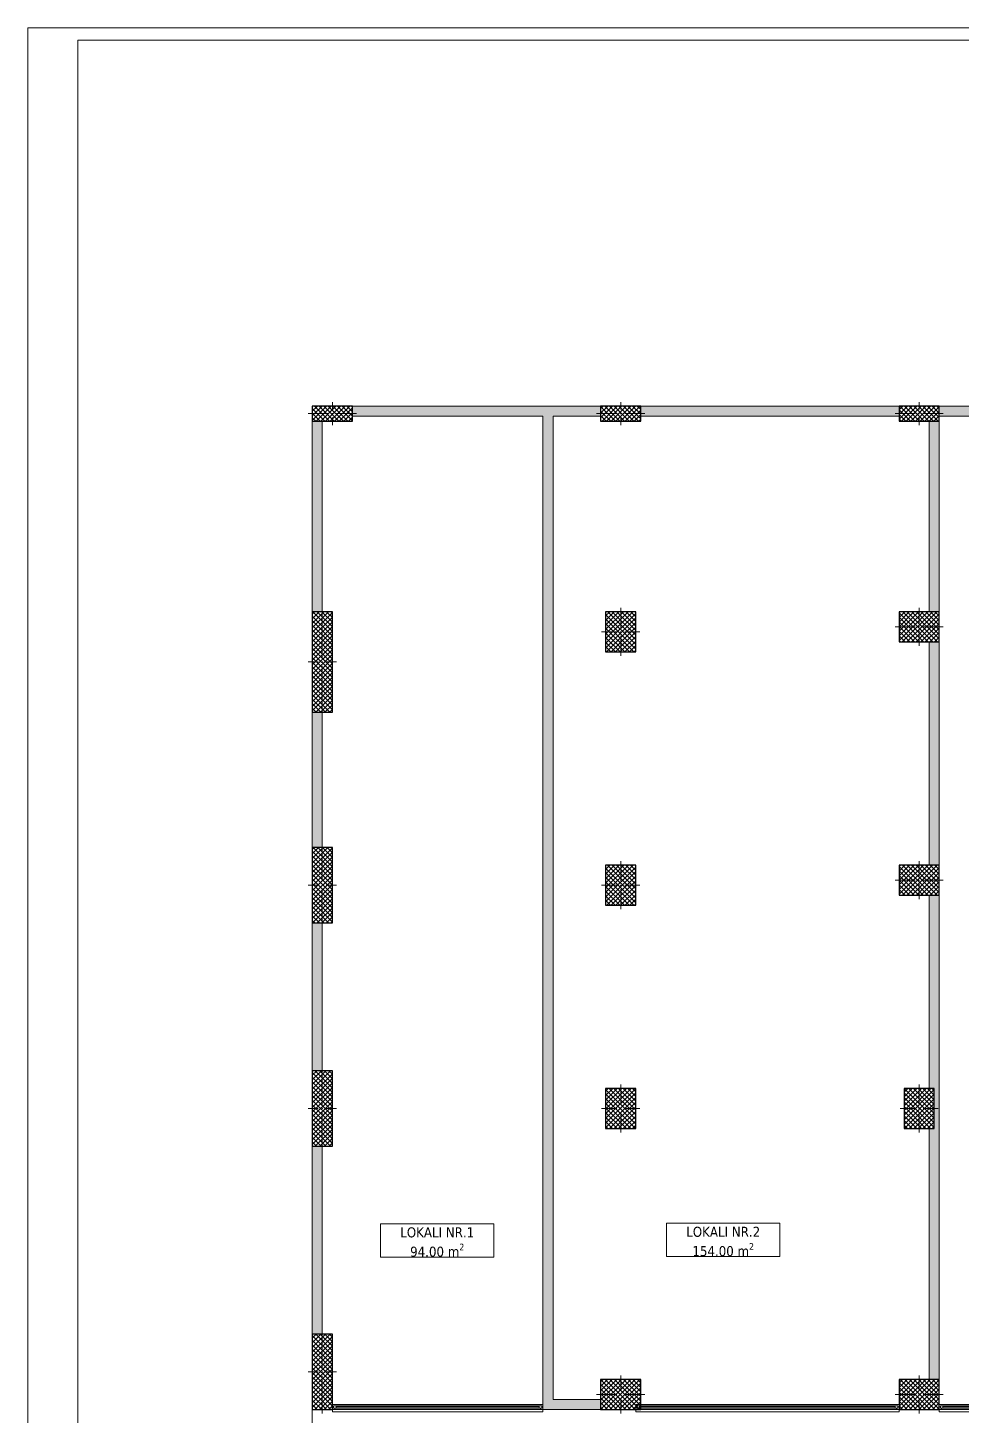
# Model space of a CAD drawing. Header units: millimetres. Extents: x 533892 to 593342, y -885649 to -843599.
# Drawn here: x 533892 to 552507, y -871255 to -843599 of the extents above; entities that cross this region are included whole.
import ezdxf

# ---------------------------------------------------------------- set-up
doc = ezdxf.new("R2010")
doc.units = ezdxf.units.MM
doc.header["$MEASUREMENT"] = 0
for name, color, linetype, lineweight in [('2D Drafting - General_Pen_No__1', 7, 'Continuous', 13), ('Annotation - Text_Pen_No__1', 7, 'Continuous', 13), ('ARCHICAD Windows_Pen_No__1', 7, 'Continuous', 13), ('Structural - Bearing_Pen_No__1', 7, 'Continuous', 13), ('Structural - Bearing_Pen_No__2', 8, 'Continuous', 15)]:
    doc.layers.add(name, color=color, linetype=linetype, lineweight=lineweight)
doc.layers.add('ARCHICAD Windows', color=7, linetype='Continuous')
doc.layers.add('Structural - Bearing', color=7, linetype='Continuous')
doc.layers.add('Structural - Bearing_Pen_No__48', color=14, linetype='Continuous', lineweight=25, true_color=0xa80f02)
doc.styles.add('GENERATED_STYLE_8', font='tahoma.ttf')
pattern_1 = [(45, (0, 0), (-45.961939, 45.961939), []), (135, (0, 0), (45.961939, 45.961939), [])]

# ---------------------------------------------------------------- blocks, each defined once
blk = doc.blocks.new('Slab_1', base_point=(539566, -851140))
at = {"layer": 'Structural - Bearing_Pen_No__1', "color": 7, "linetype": 'Continuous', "lineweight": 13, "flags": 128}
blk.add_lwpolyline([(539566, -851140), (539566, -876140), (584366, -876140), (584366, -851140)], close=True, dxfattribs=at)
blk = doc.blocks.new('Wall_10', base_point=(539566, -851140))
at = {"layer": 'Structural - Bearing_Pen_No__2', "linetype": 'Continuous', "lineweight": 15}
for points in [[(539766, -851440), (539566, -851440), (539566, -855240), (539766, -855240)], [(539766, -857240), (539566, -857240), (539566, -859940), (539766, -859940)], [(539766, -861440), (539566, -861440), (539566, -864390), (539766, -864390)], [(539766, -865890), (539566, -865890), (539566, -869640), (539766, -869640)]]:
    blk.add_hatch(color=8, dxfattribs=at).paths.add_polyline_path(points)
at = {"layer": 'Structural - Bearing_Pen_No__1', "color": 7, "linetype": 'Continuous', "lineweight": 13, "flags": 128}
for points in [[(539566, -851140), (539566, -871140)], [(539766, -855240), (539766, -851440)], [(539766, -859940), (539766, -857240)], [(539766, -864390), (539766, -861440)], [(539766, -869640), (539766, -865890)], [(539566, -871140), (539766, -871140)]]:
    blk.add_lwpolyline(points, dxfattribs=at)
blk = doc.blocks.new('W1 14')
at = {"layer": 'ARCHICAD Windows_Pen_No__1', "color": 7, "linetype": 'Continuous', "lineweight": 13}
for p, q in [((-2100, 0), (-2100, 50)), ((-2100, 50), (2100, 50)), ((-2100, 0), (2100, 0)), ((-2050, 0), (-2100, 0)), ((-2100, 0), (-2100, -50)), ((-2050, -25), (-2050, 0)), ((2050, 0), (-2050, 0)), ((2100, 0), (2050, 0)), ((2050, 0), (2050, -25)), ((2100, 50), (2100, 0)), ((2100, 0), (2100, -50)), ((-2100, -50), (-2075, -50)), ((-2100, -100), (2100, -100)), ((-2100, -100), (2100, -100)), ((-2075, -50), (-2075, -25)), ((-2075, -25), (-2050, -25)), ((-2025, -25), (-2075, -25)), ((-2075, -25), (-2075, -75)), ((-2075, -75), (-2025, -75)), ((-2025, -25), (2025, -25)), ((-2025, -75), (-2025, -25)), ((-2025, -50), (2025, -50)), ((-2025, -75), (2025, -75)), ((-2025, -75), (2025, -75)), ((2075, -25), (2025, -25)), ((2025, -25), (2025, -75)), ((2025, -75), (2075, -75)), ((2050, -25), (2075, -25)), ((2075, -25), (2075, -50)), ((2075, -75), (2075, -25)), ((2075, -50), (2100, -50))]:
    blk.add_line(p, q, dxfattribs=at)
blk = doc.blocks.new('Wall_12', base_point=(539566, -871140))
at = {"layer": 'Structural - Bearing_Pen_No__1', "color": 7, "linetype": 'Continuous', "lineweight": 13}
for p, q in [((539966, -871090), (539966, -871040)), ((539966, -871140), (539966, -871090)), ((544166, -871090), (544166, -871040)), ((544166, -871140), (544166, -871090))]:
    blk.add_line(p, q, dxfattribs=at)
at = {"layer": 'Structural - Bearing_Pen_No__1', "color": 7, "linetype": 'Continuous', "lineweight": 13, "flags": 128}
blk.add_lwpolyline([(539766, -871140), (539966, -871140)], dxfattribs=at)
at = {"layer": 'ARCHICAD Windows', "color": 21, "linetype": 'Continuous', "lineweight": 18, "true_color": 0xff9955, "xscale": -1, "zscale": 1000, "rotation": 180}
blk.add_blockref('W1 14', (542066, -871140), dxfattribs=at)
blk = doc.blocks.new('Wall_13', base_point=(539566, -851140))
at = {"layer": 'Structural - Bearing_Pen_No__2', "linetype": 'Continuous', "lineweight": 15}
for points in [[(545316, -851340), (545316, -851140), (540366, -851140), (540366, -851340)], [(551266, -851340), (551266, -851140), (546116, -851140), (546116, -851340)], [(556766, -851340), (556766, -851140), (552066, -851140), (552066, -851340)], [(560016, -851340), (560266, -851140), (557566, -851140), (557566, -851340)]]:
    blk.add_hatch(color=8, dxfattribs=at).paths.add_polyline_path(points)
at = {"layer": 'Structural - Bearing_Pen_No__1', "color": 7, "linetype": 'Continuous', "lineweight": 13, "flags": 128}
for points in [[(560266, -851140), (539566, -851140)], [(540366, -851340), (544166, -851340)], [(544366, -851340), (545316, -851340)], [(546116, -851340), (551266, -851340)], [(552066, -851340), (556766, -851340)], [(557566, -851340), (560016, -851340)]]:
    blk.add_lwpolyline(points, dxfattribs=at)
blk = doc.blocks.new('Wall_17', base_point=(544266, -851140))
at = {"layer": 'Structural - Bearing_Pen_No__2', "linetype": 'Continuous', "lineweight": 15}
blk.add_hatch(color=8, dxfattribs=at).paths.add_polyline_path([(544166, -851340), (544166, -870940), (544366, -870940), (544366, -851340)])
at = {"layer": 'Structural - Bearing_Pen_No__1', "color": 7, "linetype": 'Continuous', "lineweight": 13, "flags": 128}
for points in [[(544166, -851340), (544166, -870940)], [(544366, -870940), (544366, -851340)]]:
    blk.add_lwpolyline(points, dxfattribs=at)
blk = doc.blocks.new('Wall_21', base_point=(552066, -851140))
at = {"layer": 'Structural - Bearing_Pen_No__2', "linetype": 'Continuous', "lineweight": 15}
for points in [[(551866, -855240), (552066, -855240), (552066, -851440), (551866, -851440)], [(551866, -860290), (552066, -860290), (552066, -855840), (551866, -855840)], [(551866, -864740), (552066, -864740), (552066, -860890), (551866, -860890)], [(551966, -865540), (552066, -865540), (552066, -864740), (551966, -864740)], [(551866, -870540), (552066, -870540), (552066, -865540), (551866, -865540)]]:
    blk.add_hatch(color=8, dxfattribs=at).paths.add_polyline_path(points)
at = {"layer": 'Structural - Bearing_Pen_No__1', "color": 7, "linetype": 'Continuous', "lineweight": 13, "flags": 128}
for points in [[(551866, -851440), (551866, -855240)], [(552066, -871040), (552066, -851340)], [(551866, -855840), (551866, -860290)], [(551866, -860890), (551866, -864740)], [(551866, -865540), (551866, -870540)]]:
    blk.add_lwpolyline(points, dxfattribs=at)
blk = doc.blocks.new('Wall_22', base_point=(544166, -871140))
at = {"layer": 'Structural - Bearing_Pen_No__2', "linetype": 'Continuous', "lineweight": 15}
blk.add_hatch(color=8, dxfattribs=at).paths.add_polyline_path([(544166, -870940), (544166, -871140), (545316, -871140), (545316, -870940)])
at = {"layer": 'Structural - Bearing_Pen_No__1', "color": 7, "linetype": 'Continuous', "lineweight": 13, "flags": 128}
for points in [[(544166, -870940), (544166, -871040)], [(544166, -871140), (545316, -871140)], [(545316, -870940), (544366, -870940)]]:
    blk.add_lwpolyline(points, dxfattribs=at)
blk = doc.blocks.new('W1 14_4')
at = {"layer": 'ARCHICAD Windows_Pen_No__1', "color": 7, "linetype": 'Continuous', "lineweight": 13}
for p, q in [((-2625, 0), (-2625, 50)), ((-2625, 50), (2625, 50)), ((-2625, 0), (2625, 0)), ((-2575, 0), (-2625, 0)), ((-2625, 0), (-2625, -50)), ((-2575, -25), (-2575, 0)), ((2575, 0), (-2575, 0)), ((2625, 0), (2575, 0)), ((2575, 0), (2575, -25)), ((2625, 50), (2625, 0)), ((2625, 0), (2625, -50)), ((-2625, -50), (-2600, -50)), ((-2625, -100), (2625, -100)), ((-2625, -100), (2625, -100)), ((-2600, -50), (-2600, -25)), ((-2600, -25), (-2575, -25)), ((-2550, -25), (-2600, -25)), ((-2600, -25), (-2600, -75)), ((-2600, -75), (-2550, -75)), ((-2550, -25), (2550, -25)), ((-2550, -75), (-2550, -25)), ((-2550, -50), (2550, -50)), ((-2550, -75), (2550, -75)), ((-2550, -75), (2550, -75)), ((2600, -25), (2550, -25)), ((2550, -25), (2550, -75)), ((2550, -75), (2600, -75)), ((2575, -25), (2600, -25)), ((2600, -25), (2600, -50)), ((2600, -75), (2600, -25)), ((2600, -50), (2625, -50))]:
    blk.add_line(p, q, dxfattribs=at)
blk = doc.blocks.new('W1 14_5')
at = {"layer": 'ARCHICAD Windows_Pen_No__1', "color": 7, "linetype": 'Continuous', "lineweight": 13}
for p, q in [((-2400, 0), (-2400, 50)), ((-2400, 50), (2400, 50)), ((-2400, 0), (2400, 0)), ((-2350, 0), (-2400, 0)), ((-2400, 0), (-2400, -50)), ((-2350, -25), (-2350, 0)), ((2350, 0), (-2350, 0)), ((2400, 0), (2350, 0)), ((2350, 0), (2350, -25)), ((2400, 50), (2400, 0)), ((2400, 0), (2400, -50)), ((-2400, -50), (-2375, -50)), ((-2400, -100), (2400, -100)), ((-2400, -100), (2400, -100)), ((-2375, -50), (-2375, -25)), ((-2375, -25), (-2350, -25)), ((-2325, -25), (-2375, -25)), ((-2375, -25), (-2375, -75)), ((-2375, -75), (-2325, -75)), ((-2325, -25), (2325, -25)), ((-2325, -75), (-2325, -25)), ((-2325, -50), (2325, -50)), ((-2325, -75), (2325, -75)), ((-2325, -75), (2325, -75)), ((2375, -25), (2325, -25)), ((2325, -25), (2325, -75)), ((2325, -75), (2375, -75)), ((2350, -25), (2375, -25)), ((2375, -25), (2375, -50)), ((2375, -75), (2375, -25)), ((2375, -50), (2400, -50))]:
    blk.add_line(p, q, dxfattribs=at)
blk = doc.blocks.new('Wall_25', base_point=(545316, -871140))
at = {"layer": 'Structural - Bearing_Pen_No__1', "color": 7, "linetype": 'Continuous', "lineweight": 13}
for p, q in [((546016, -871090), (546016, -871040)), ((546016, -871140), (546016, -871090)), ((551266, -871090), (551266, -871040)), ((551266, -871140), (551266, -871090)), ((552066, -871090), (552066, -871040)), ((552066, -871140), (552066, -871090)), ((556866, -871090), (556866, -871040)), ((556866, -871140), (556866, -871090))]:
    blk.add_line(p, q, dxfattribs=at)
at = {"layer": 'Structural - Bearing_Pen_No__1', "color": 7, "linetype": 'Continuous', "lineweight": 13, "flags": 128}
for points in [[(545316, -871140), (546016, -871140)], [(551266, -871140), (552066, -871140)], [(556866, -871140), (557266, -871140)]]:
    blk.add_lwpolyline(points, dxfattribs=at)
at = {"layer": 'ARCHICAD Windows', "color": 21, "linetype": 'Continuous', "lineweight": 18, "true_color": 0xff9955, "zscale": 1000, "rotation": 180}
for name, p in [('W1 14_4', (548641, -871140)), ('W1 14_5', (554466, -871140))]:
    blk.add_blockref(name, p, dxfattribs=at)
blk = doc.blocks.new('Column_5', base_point=(551666, -851290))
at = {"layer": 'Structural - Bearing', "linetype": 'Continuous', "lineweight": 0, "true_color": 0x000000}
h = blk.add_hatch(dxfattribs=at)
h.set_pattern_fill('CONCRETE_BLOCK', color=18, style=0, pattern_type=2)
h.set_pattern_definition(pattern_1)
h.paths.add_polyline_path([(551266, -851440), (552066, -851440), (552066, -851140), (551266, -851140)])
at = {"layer": 'Structural - Bearing_Pen_No__1', "color": 7, "linetype": 'Continuous', "lineweight": 13}
for p, q in [((551666, -851210), (551666, -851060)), ((551586, -851290), (551186, -851290)), ((551666, -851370), (551666, -851520)), ((551746, -851290), (552146, -851290))]:
    blk.add_line(p, q, dxfattribs=at)
blk.add_point((551666, -851290), dxfattribs=at)
at = {"layer": 'Structural - Bearing_Pen_No__48', "color": 14, "linetype": 'Continuous', "lineweight": 25, "true_color": 0xa80f02, "flags": 128}
blk.add_lwpolyline([(551266, -851440), (552066, -851440), (552066, -851140), (551266, -851140)], close=True, dxfattribs=at)
blk = doc.blocks.new('Column_6', base_point=(545716, -851290))
at = {"layer": 'Structural - Bearing', "linetype": 'Continuous', "lineweight": 0, "true_color": 0x000000}
h = blk.add_hatch(dxfattribs=at)
h.set_pattern_fill('CONCRETE_BLOCK', color=18, style=0, pattern_type=2)
h.set_pattern_definition(pattern_1)
h.paths.add_polyline_path([(545316, -851440), (546116, -851440), (546116, -851140), (545316, -851140)])
at = {"layer": 'Structural - Bearing_Pen_No__1', "color": 7, "linetype": 'Continuous', "lineweight": 13}
for p, q in [((545716, -851210), (545716, -851060)), ((545636, -851290), (545236, -851290)), ((545716, -851370), (545716, -851520)), ((545796, -851290), (546196, -851290))]:
    blk.add_line(p, q, dxfattribs=at)
blk.add_point((545716, -851290), dxfattribs=at)
at = {"layer": 'Structural - Bearing_Pen_No__48', "color": 14, "linetype": 'Continuous', "lineweight": 25, "true_color": 0xa80f02, "flags": 128}
blk.add_lwpolyline([(545316, -851440), (546116, -851440), (546116, -851140), (545316, -851140)], close=True, dxfattribs=at)
blk = doc.blocks.new('Column_7', base_point=(539966, -851290))
at = {"layer": 'Structural - Bearing', "linetype": 'Continuous', "lineweight": 0, "true_color": 0x000000}
h = blk.add_hatch(dxfattribs=at)
h.set_pattern_fill('CONCRETE_BLOCK', color=18, style=0, pattern_type=2)
h.set_pattern_definition(pattern_1)
h.paths.add_polyline_path([(539566, -851440), (540366, -851440), (540366, -851140), (539566, -851140)])
at = {"layer": 'Structural - Bearing_Pen_No__1', "color": 7, "linetype": 'Continuous', "lineweight": 13}
for p, q in [((539966, -851210), (539966, -851060)), ((539886, -851290), (539486, -851290)), ((539966, -851370), (539966, -851520)), ((540046, -851290), (540446, -851290))]:
    blk.add_line(p, q, dxfattribs=at)
blk.add_point((539966, -851290), dxfattribs=at)
at = {"layer": 'Structural - Bearing_Pen_No__48', "color": 14, "linetype": 'Continuous', "lineweight": 25, "true_color": 0xa80f02, "flags": 128}
blk.add_lwpolyline([(539566, -851440), (540366, -851440), (540366, -851140), (539566, -851140)], close=True, dxfattribs=at)
blk = doc.blocks.new('Column_18', base_point=(551666, -870840))
at = {"layer": 'Structural - Bearing', "linetype": 'Continuous', "lineweight": 0, "true_color": 0x000000}
h = blk.add_hatch(dxfattribs=at)
h.set_pattern_fill('CONCRETE_BLOCK', color=18, style=0, pattern_type=2)
h.set_pattern_definition(pattern_1)
h.paths.add_polyline_path([(551266, -871140), (552066, -871140), (552066, -870540), (551266, -870540)])
at = {"layer": 'Structural - Bearing_Pen_No__1', "color": 7, "linetype": 'Continuous', "lineweight": 13}
for p, q in [((551666, -870760), (551666, -870460)), ((551586, -870840), (551186, -870840)), ((551746, -870840), (552146, -870840)), ((551666, -870920), (551666, -871220))]:
    blk.add_line(p, q, dxfattribs=at)
blk.add_point((551666, -870840), dxfattribs=at)
at = {"layer": 'Structural - Bearing_Pen_No__48', "color": 14, "linetype": 'Continuous', "lineweight": 25, "true_color": 0xa80f02, "flags": 128}
blk.add_lwpolyline([(551266, -871140), (552066, -871140), (552066, -870540), (551266, -870540)], close=True, dxfattribs=at)
blk = doc.blocks.new('Column_20', base_point=(539766, -870390))
at = {"layer": 'Structural - Bearing', "linetype": 'Continuous', "lineweight": 0, "true_color": 0x000000}
h = blk.add_hatch(dxfattribs=at)
h.set_pattern_fill('CONCRETE_BLOCK', color=18, style=0, pattern_type=2)
h.set_pattern_definition(pattern_1)
h.paths.add_polyline_path([(539566, -871140), (539966, -871140), (539966, -869640), (539566, -869640)])
at = {"layer": 'Structural - Bearing_Pen_No__1', "color": 7, "linetype": 'Continuous', "lineweight": 13}
for p, q in [((539766, -870310), (539766, -869560)), ((539686, -870390), (539486, -870390)), ((539766, -870470), (539766, -871220)), ((539846, -870390), (540046, -870390))]:
    blk.add_line(p, q, dxfattribs=at)
blk.add_point((539766, -870390), dxfattribs=at)
at = {"layer": 'Structural - Bearing_Pen_No__48', "color": 14, "linetype": 'Continuous', "lineweight": 25, "true_color": 0xa80f02, "flags": 128}
blk.add_lwpolyline([(539566, -871140), (539966, -871140), (539966, -869640), (539566, -869640)], close=True, dxfattribs=at)
blk = doc.blocks.new('Column_21', base_point=(545716, -870840))
at = {"layer": 'Structural - Bearing', "linetype": 'Continuous', "lineweight": 0, "true_color": 0x000000}
h = blk.add_hatch(dxfattribs=at)
h.set_pattern_fill('CONCRETE_BLOCK', color=18, style=0, pattern_type=2)
h.set_pattern_definition(pattern_1)
h.paths.add_polyline_path([(545316, -871140), (546116, -871140), (546116, -870540), (545316, -870540)])
at = {"layer": 'Structural - Bearing_Pen_No__1', "color": 7, "linetype": 'Continuous', "lineweight": 13}
for p, q in [((545716, -870760), (545716, -870460)), ((545636, -870840), (545236, -870840)), ((545796, -870840), (546196, -870840)), ((545716, -870920), (545716, -871220))]:
    blk.add_line(p, q, dxfattribs=at)
blk.add_point((545716, -870840), dxfattribs=at)
at = {"layer": 'Structural - Bearing_Pen_No__48', "color": 14, "linetype": 'Continuous', "lineweight": 25, "true_color": 0xa80f02, "flags": 128}
blk.add_lwpolyline([(545316, -871140), (546116, -871140), (546116, -870540), (545316, -870540)], close=True, dxfattribs=at)
blk = doc.blocks.new('Column_26', base_point=(551666, -865140))
at = {"layer": 'Structural - Bearing', "linetype": 'Continuous', "lineweight": 0, "true_color": 0x000000}
h = blk.add_hatch(dxfattribs=at)
h.set_pattern_fill('CONCRETE_BLOCK', color=18, style=0, pattern_type=2)
h.set_pattern_definition(pattern_1)
h.paths.add_polyline_path([(551366, -865540), (551966, -865540), (551966, -864740), (551366, -864740)])
at = {"layer": 'Structural - Bearing_Pen_No__1', "color": 7, "linetype": 'Continuous', "lineweight": 13}
for p, q in [((551666, -865060), (551666, -864660)), ((551586, -865140), (551286, -865140)), ((551666, -865220), (551666, -865620)), ((551746, -865140), (552046, -865140))]:
    blk.add_line(p, q, dxfattribs=at)
blk.add_point((551666, -865140), dxfattribs=at)
at = {"layer": 'Structural - Bearing_Pen_No__48', "color": 14, "linetype": 'Continuous', "lineweight": 25, "true_color": 0xa80f02, "flags": 128}
blk.add_lwpolyline([(551366, -865540), (551966, -865540), (551966, -864740), (551366, -864740)], close=True, dxfattribs=at)
blk = doc.blocks.new('Column_28', base_point=(539766, -865140))
at = {"layer": 'Structural - Bearing', "linetype": 'Continuous', "lineweight": 0, "true_color": 0x000000}
h = blk.add_hatch(dxfattribs=at)
h.set_pattern_fill('CONCRETE_BLOCK', color=18, style=0, pattern_type=2)
h.set_pattern_definition(pattern_1)
h.paths.add_polyline_path([(539566, -865890), (539966, -865890), (539966, -864390), (539566, -864390)])
at = {"layer": 'Structural - Bearing_Pen_No__1', "color": 7, "linetype": 'Continuous', "lineweight": 13}
for p, q in [((539766, -865060), (539766, -864310)), ((539686, -865140), (539486, -865140)), ((539766, -865220), (539766, -865970)), ((539846, -865140), (540046, -865140))]:
    blk.add_line(p, q, dxfattribs=at)
blk.add_point((539766, -865140), dxfattribs=at)
at = {"layer": 'Structural - Bearing_Pen_No__48', "color": 14, "linetype": 'Continuous', "lineweight": 25, "true_color": 0xa80f02, "flags": 128}
blk.add_lwpolyline([(539566, -865890), (539966, -865890), (539966, -864390), (539566, -864390)], close=True, dxfattribs=at)
blk = doc.blocks.new('Column_29', base_point=(545716, -865140))
at = {"layer": 'Structural - Bearing', "linetype": 'Continuous', "lineweight": 0, "true_color": 0x000000}
h = blk.add_hatch(dxfattribs=at)
h.set_pattern_fill('CONCRETE_BLOCK', color=18, style=0, pattern_type=2)
h.set_pattern_definition(pattern_1)
h.paths.add_polyline_path([(545416, -865540), (546016, -865540), (546016, -864740), (545416, -864740)])
at = {"layer": 'Structural - Bearing_Pen_No__1', "color": 7, "linetype": 'Continuous', "lineweight": 13}
for p, q in [((545716, -865060), (545716, -864660)), ((545636, -865140), (545336, -865140)), ((545716, -865220), (545716, -865620)), ((545796, -865140), (546096, -865140))]:
    blk.add_line(p, q, dxfattribs=at)
blk.add_point((545716, -865140), dxfattribs=at)
at = {"layer": 'Structural - Bearing_Pen_No__48', "color": 14, "linetype": 'Continuous', "lineweight": 25, "true_color": 0xa80f02, "flags": 128}
blk.add_lwpolyline([(545416, -865540), (546016, -865540), (546016, -864740), (545416, -864740)], close=True, dxfattribs=at)
blk = doc.blocks.new('Column_32', base_point=(545716, -860690))
at = {"layer": 'Structural - Bearing', "linetype": 'Continuous', "lineweight": 0, "true_color": 0x000000}
h = blk.add_hatch(dxfattribs=at)
h.set_pattern_fill('CONCRETE_BLOCK', color=18, style=0, pattern_type=2)
h.set_pattern_definition(pattern_1)
h.paths.add_polyline_path([(545416, -861090), (546016, -861090), (546016, -860290), (545416, -860290)])
at = {"layer": 'Structural - Bearing_Pen_No__1', "color": 7, "linetype": 'Continuous', "lineweight": 13}
for p, q in [((545716, -860610), (545716, -860210)), ((545636, -860690), (545336, -860690)), ((545716, -860770), (545716, -861170)), ((545796, -860690), (546096, -860690))]:
    blk.add_line(p, q, dxfattribs=at)
blk.add_point((545716, -860690), dxfattribs=at)
at = {"layer": 'Structural - Bearing_Pen_No__48', "color": 14, "linetype": 'Continuous', "lineweight": 25, "true_color": 0xa80f02, "flags": 128}
blk.add_lwpolyline([(545416, -861090), (546016, -861090), (546016, -860290), (545416, -860290)], close=True, dxfattribs=at)
blk = doc.blocks.new('Column_33', base_point=(551666, -860590))
at = {"layer": 'Structural - Bearing', "linetype": 'Continuous', "lineweight": 0, "true_color": 0x000000}
h = blk.add_hatch(dxfattribs=at)
h.set_pattern_fill('CONCRETE_BLOCK', color=18, style=0, pattern_type=2)
h.set_pattern_definition(pattern_1)
h.paths.add_polyline_path([(551266, -860890), (552066, -860890), (552066, -860290), (551266, -860290)])
at = {"layer": 'Structural - Bearing_Pen_No__1', "color": 7, "linetype": 'Continuous', "lineweight": 13}
for p, q in [((551666, -860510), (551666, -860210)), ((551586, -860590), (551186, -860590)), ((551746, -860590), (552146, -860590)), ((551666, -860670), (551666, -860970))]:
    blk.add_line(p, q, dxfattribs=at)
blk.add_point((551666, -860590), dxfattribs=at)
at = {"layer": 'Structural - Bearing_Pen_No__48', "color": 14, "linetype": 'Continuous', "lineweight": 25, "true_color": 0xa80f02, "flags": 128}
blk.add_lwpolyline([(551266, -860890), (552066, -860890), (552066, -860290), (551266, -860290)], close=True, dxfattribs=at)
blk = doc.blocks.new('Column_35', base_point=(539766, -860690))
at = {"layer": 'Structural - Bearing', "linetype": 'Continuous', "lineweight": 0, "true_color": 0x000000}
h = blk.add_hatch(dxfattribs=at)
h.set_pattern_fill('CONCRETE_BLOCK', color=18, style=0, pattern_type=2)
h.set_pattern_definition(pattern_1)
h.paths.add_polyline_path([(539566, -861440), (539966, -861440), (539966, -859940), (539566, -859940)])
at = {"layer": 'Structural - Bearing_Pen_No__1', "color": 7, "linetype": 'Continuous', "lineweight": 13}
for p, q in [((539766, -860610), (539766, -859860)), ((539686, -860690), (539486, -860690)), ((539766, -860770), (539766, -861520)), ((539846, -860690), (540046, -860690))]:
    blk.add_line(p, q, dxfattribs=at)
blk.add_point((539766, -860690), dxfattribs=at)
at = {"layer": 'Structural - Bearing_Pen_No__48', "color": 14, "linetype": 'Continuous', "lineweight": 25, "true_color": 0xa80f02, "flags": 128}
blk.add_lwpolyline([(539566, -861440), (539966, -861440), (539966, -859940), (539566, -859940)], close=True, dxfattribs=at)
blk = doc.blocks.new('Column_38', base_point=(551666, -855540))
at = {"layer": 'Structural - Bearing', "linetype": 'Continuous', "lineweight": 0, "true_color": 0x000000}
h = blk.add_hatch(dxfattribs=at)
h.set_pattern_fill('CONCRETE_BLOCK', color=18, style=0, pattern_type=2)
h.set_pattern_definition(pattern_1)
h.paths.add_polyline_path([(551266, -855840), (552066, -855840), (552066, -855240), (551266, -855240)])
at = {"layer": 'Structural - Bearing_Pen_No__1', "color": 7, "linetype": 'Continuous', "lineweight": 13}
for p, q in [((551666, -855460), (551666, -855160)), ((551586, -855540), (551186, -855540)), ((551666, -855620), (551666, -855920)), ((551746, -855540), (552146, -855540))]:
    blk.add_line(p, q, dxfattribs=at)
blk.add_point((551666, -855540), dxfattribs=at)
at = {"layer": 'Structural - Bearing_Pen_No__48', "color": 14, "linetype": 'Continuous', "lineweight": 25, "true_color": 0xa80f02, "flags": 128}
blk.add_lwpolyline([(551266, -855840), (552066, -855840), (552066, -855240), (551266, -855240)], close=True, dxfattribs=at)
blk = doc.blocks.new('Column_40', base_point=(539766, -856240))
at = {"layer": 'Structural - Bearing', "linetype": 'Continuous', "lineweight": 0, "true_color": 0x000000}
h = blk.add_hatch(dxfattribs=at)
h.set_pattern_fill('CONCRETE_BLOCK', color=18, style=0, pattern_type=2)
h.set_pattern_definition(pattern_1)
h.paths.add_polyline_path([(539566, -857240), (539966, -857240), (539966, -855240), (539566, -855240)])
at = {"layer": 'Structural - Bearing_Pen_No__1', "color": 7, "linetype": 'Continuous', "lineweight": 13}
for p, q in [((539766, -856160), (539766, -855160)), ((539686, -856240), (539486, -856240)), ((539766, -856320), (539766, -857320)), ((539846, -856240), (540046, -856240))]:
    blk.add_line(p, q, dxfattribs=at)
blk.add_point((539766, -856240), dxfattribs=at)
at = {"layer": 'Structural - Bearing_Pen_No__48', "color": 14, "linetype": 'Continuous', "lineweight": 25, "true_color": 0xa80f02, "flags": 128}
blk.add_lwpolyline([(539566, -857240), (539966, -857240), (539966, -855240), (539566, -855240)], close=True, dxfattribs=at)
blk = doc.blocks.new('Column_41', base_point=(545716, -855640))
at = {"layer": 'Structural - Bearing', "linetype": 'Continuous', "lineweight": 0, "true_color": 0x000000}
h = blk.add_hatch(dxfattribs=at)
h.set_pattern_fill('CONCRETE_BLOCK', color=18, style=0, pattern_type=2)
h.set_pattern_definition(pattern_1)
h.paths.add_polyline_path([(545416, -855240), (545416, -856040), (546016, -856040), (546016, -855240)])
at = {"layer": 'Structural - Bearing_Pen_No__1', "color": 7, "linetype": 'Continuous', "lineweight": 13}
for p, q in [((545716, -855560), (545716, -855160)), ((545636, -855640), (545336, -855640)), ((545796, -855640), (546096, -855640)), ((545716, -855720), (545716, -856120))]:
    blk.add_line(p, q, dxfattribs=at)
blk.add_point((545716, -855640), dxfattribs=at)
at = {"layer": 'Structural - Bearing_Pen_No__48', "color": 14, "linetype": 'Continuous', "lineweight": 25, "true_color": 0xa80f02, "flags": 128}
blk.add_lwpolyline([(545416, -855240), (545416, -856040), (546016, -856040), (546016, -855240)], close=True, dxfattribs=at)

msp = doc.modelspace()

# ---------------------------------------------------------------- linework, layer by layer
at = {"layer": '2D Drafting - General_Pen_No__1', "color": 7, "linetype": 'Continuous', "lineweight": 13, "flags": 128}
for points in [[(533892, -885649), (593342, -885649), (593342, -843599), (533892, -843599)], [(593092, -843849), (534892, -843849), (534892, -885399), (593092, -885399)]]:
    msp.add_lwpolyline(points, close=True, dxfattribs=at)
at = {"layer": 'Annotation - Text_Pen_No__1', "color": 7, "linetype": 'Continuous', "lineweight": 13, "flags": 128}
for points in [[(540926, -867438), (543188, -867438), (543188, -868101), (540926, -868101)], [(546630, -867427), (548891, -867427), (548891, -868090), (546630, -868090)]]:
    msp.add_lwpolyline(points, close=True, dxfattribs=at)

# ---------------------------------------------------------------- block references
at = {"layer": 'Structural - Bearing', "color": 14, "lineweight": 25, "true_color": 0xa80f02}
for name, p in [('Column_7', (539966, -851290)), ('Column_6', (545716, -851290)), ('Column_5', (551666, -851290)), ('Column_40', (539766, -856240)), ('Column_41', (545716, -855640)), ('Column_38', (551666, -855540)), ('Column_35', (539766, -860690)), ('Column_32', (545716, -860690)), ('Column_33', (551666, -860590)), ('Column_28', (539766, -865140)), ('Column_29', (545716, -865140)), ('Column_26', (551666, -865140)), ('Column_20', (539766, -870390)), ('Column_21', (545716, -870840)), ('Column_18', (551666, -870840))]:
    msp.add_blockref(name, p, dxfattribs=at)
at = {"layer": 'Structural - Bearing', "color": 7, "linetype": 'Continuous', "lineweight": 13}
msp.add_blockref('Slab_1', (539566, -851140), dxfattribs=at)
at = {"layer": 'Structural - Bearing', "color": 7, "lineweight": 13}
for name, p in [('Wall_10', (539566, -851140)), ('Wall_13', (539566, -851140)), ('Wall_17', (544266, -851140)), ('Wall_21', (552066, -851140)), ('Wall_12', (539566, -871140)), ('Wall_22', (544166, -871140)), ('Wall_25', (545316, -871140))]:
    msp.add_blockref(name, p, dxfattribs=at)

# ---------------------------------------------------------------- texts
at = {"layer": 'Annotation - Text_Pen_No__1', "color": 7, "linetype": 'Continuous', "lineweight": 13, "char_height": 200, "attachment_point": 2, "line_spacing_factor": 0.979691, "style": 'GENERATED_STYLE_8'}
for s, insert in [('\\A1;{\\pqc;\\fTahoma|b0|i0|c0|p34;LOKALI NR.1\\P\\pqc;\\fTahoma|b0|i0|c0|p34;94.00 m\\fTahoma|b0|i0|c0|p34;\\A1{\\H.66x;\\S2^  ;}}', (542057, -867509)), ('\\A1;{\\pqc;\\fTahoma|b0|i0|c0|p34;LOKALI NR.\\fTahoma|b0|i0|c0|p34;2\\P\\pqc;\\fTahoma|b0|i0|c0|p34;154.00 m\\fTahoma|b0|i0|c0|p34;\\A1{\\H.66x;\\S2^  ;}}', (547760, -867498))]:
    msp.add_mtext(s, dxfattribs=dict(at, insert=insert))

doc.saveas('drawing.dxf')
